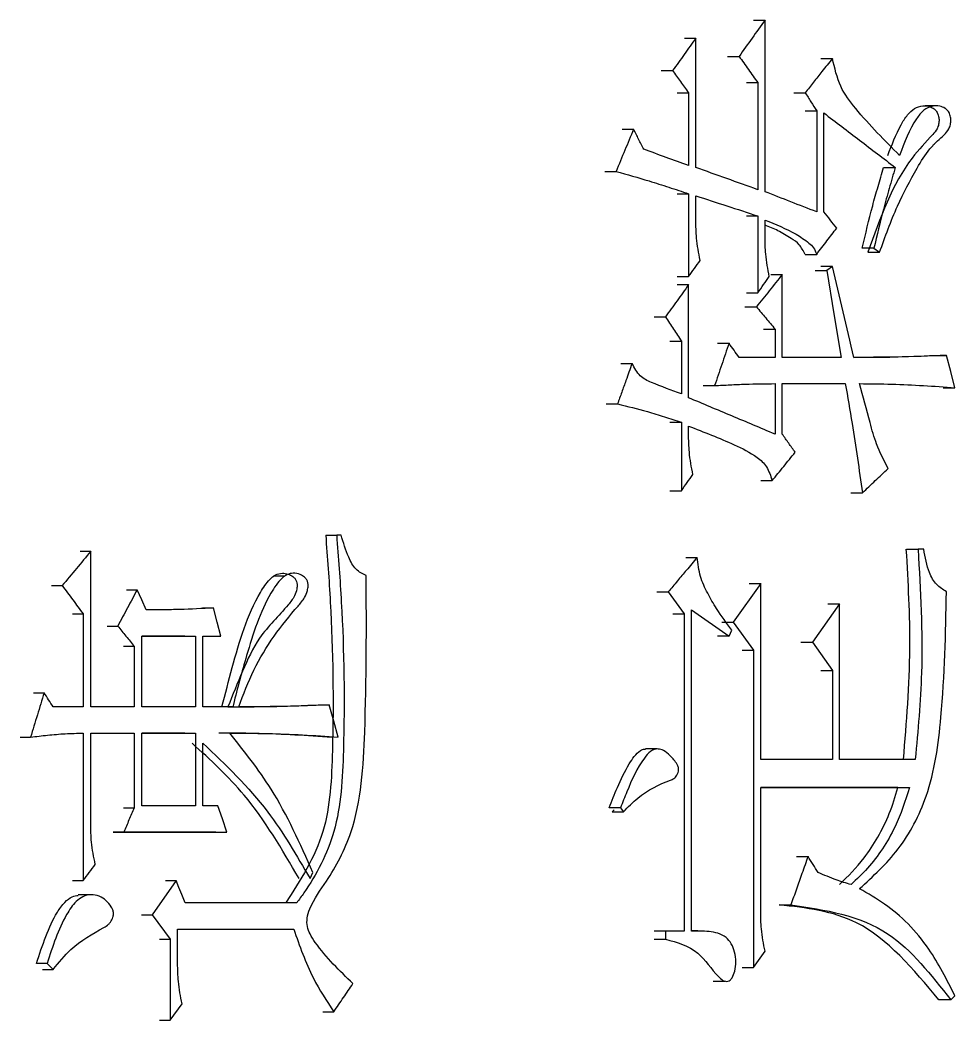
# Model space of a CAD drawing. Header units: millimetres. Extents: x 2136 to 4572, y 748 to 2471.
# Drawn here: x 3159.52 to 3164.52, y 1009.06 to 1014.41 of the extents above; entities that cross this region are included whole.
import ezdxf

# ---------------------------------------------------------------- set-up
doc = ezdxf.new("R2010")
doc.units = ezdxf.units.MM

msp = doc.modelspace()

# ---------------------------------------------------------------- linework, layer by layer
at = {"color": 7, "linetype": 'Continuous', "lineweight": 25}
for p, q in [((3163.4442, 1014.4131), (3163.5057, 1014.4131)), ((3163.5057, 1013.4937), (3163.5057, 1014.4131)), ((3163.0743, 1014.3158), (3163.1353, 1014.3158)), ((3163.1353, 1013.6235), (3163.1353, 1014.3158)), ((3163.3057, 1014.2184), (3163.367, 1014.2184)), ((3163.8047, 1014.2077), (3163.8667, 1014.2077)), ((3162.9507, 1014.1427), (3163.0114, 1014.1427)), ((3163.4058, 1014.0778), (3163.4672, 1014.0778)), ((3163.4672, 1014.0778), (3163.4672, 1013.5045)), ((3163.0357, 1014.0237), (3163.0966, 1014.0237)), ((3163.0966, 1014.0237), (3163.0966, 1013.6343)), ((3163.6592, 1014.0237), (3163.7209, 1014.0237)), ((3164.4258, 1013.9532), (3164.3628, 1013.9532)), ((3163.7205, 1013.9264), (3163.7823, 1013.9264)), ((3163.7823, 1013.9264), (3163.7823, 1013.3855)), ((3163.8206, 1013.3855), (3163.8206, 1013.9155)), ((3162.7415, 1013.829), (3162.802, 1013.829)), ((3162.6484, 1013.6018), (3162.7087, 1013.6018)), ((3164.1406, 1013.6235), (3164.203, 1013.6235)), ((3163.0966, 1013.4828), (3163.0966, 1013.0393)), ((3163.1353, 1013.3422), (3163.1353, 1013.472)), ((3163.4058, 1013.3639), (3163.4672, 1013.3639)), ((3163.4672, 1013.3639), (3163.4672, 1012.9528)), ((3163.5057, 1013.2557), (3163.5057, 1013.3422)), ((3163.7201, 1013.1583), (3163.7823, 1013.1583)), ((3164.0885, 1013.1908), (3164.0262, 1013.1908)), ((3164.0885, 1013.1908), (3164.119, 1013.1691)), ((3163.8666, 1013.0934), (3163.8047, 1013.0934)), ((3163.8666, 1013.0934), (3163.836, 1013.0718)), ((3163.5364, 1013.0502), (3163.598, 1013.0502)), ((3163.598, 1012.6066), (3163.598, 1013.0502)), ((3163.7741, 1013.0718), (3163.836, 1013.0718)), ((3163.0357, 1012.9961), (3163.0966, 1012.9961)), ((3163.0966, 1012.3903), (3163.0966, 1012.9961)), ((3163.4058, 1012.9528), (3163.4672, 1012.9528)), ((3163.3981, 1012.8771), (3163.4595, 1012.8771)), ((3162.912, 1012.823), (3162.9727, 1012.823)), ((3163.498, 1012.7581), (3163.5595, 1012.7581)), ((3163.5595, 1012.7581), (3163.5595, 1012.6066)), ((3162.9971, 1012.6932), (3163.0579, 1012.6932)), ((3163.0579, 1012.6932), (3163.0579, 1012.4119)), ((3163.2518, 1012.6824), (3163.313, 1012.6824)), ((3163.5595, 1012.6066), (3163.367, 1012.6066)), ((3163.9126, 1012.6066), (3163.598, 1012.6066)), ((3164.414, 1012.6175), (3164.4771, 1012.6175)), ((3162.7338, 1012.5743), (3162.7943, 1012.5743)), ((3163.1747, 1012.4552), (3163.2358, 1012.4552)), ((3163.5595, 1012.466), (3163.5595, 1012.1956)), ((3163.598, 1012.466), (3163.9356, 1012.466)), ((3163.598, 1012.1956), (3163.598, 1012.466)), ((3163.8735, 1012.466), (3163.9356, 1012.466)), ((3164.4598, 1012.4444), (3164.5226, 1012.4444)), ((3162.6561, 1012.3578), (3162.7165, 1012.3578)), ((3162.9971, 1012.2605), (3163.0579, 1012.2605)), ((3163.0579, 1012.2605), (3163.0579, 1011.8927)), ((3163.0966, 1012.1956), (3163.0966, 1012.2389)), ((3163.4826, 1011.9467), (3163.5441, 1011.9467)), ((3162.9971, 1011.8927), (3163.0579, 1011.8927)), ((3163.9652, 1011.8819), (3164.0274, 1011.8819)), ((3161.1545, 1011.6547), (3161.213, 1011.6547)), ((3161.2367, 1011.6547), (3161.213, 1011.6547)), ((3159.8397, 1011.5682), (3159.8966, 1011.5682)), ((3159.8966, 1010.7352), (3159.8966, 1011.5682)), ((3163.0821, 1011.5358), (3163.1431, 1011.5358)), ((3164.2623, 1011.579), (3164.3249, 1011.579)), ((3164.3554, 1011.579), (3164.3249, 1011.579)), ((3160.9337, 1011.4343), (3160.8751, 1011.4343)), ((3159.687, 1011.3843), (3159.7437, 1011.3843)), ((3163.4826, 1011.3951), (3163.3361, 1011.1896)), ((3163.4212, 1011.3951), (3163.4826, 1011.3951)), ((3163.4826, 1010.454), (3163.4826, 1011.3951)), ((3160.0882, 1011.3626), (3160.1454, 1011.3626)), ((3162.9275, 1011.3518), (3162.9882, 1011.3518)), ((3162.9882, 1011.3518), (3163.0734, 1011.2328)), ((3163.9049, 1011.2869), (3163.7593, 1011.0814)), ((3163.8429, 1011.2869), (3163.9049, 1011.2869)), ((3163.9049, 1010.454), (3163.9049, 1011.2869)), ((3159.8564, 1011.2328), (3159.8564, 1010.7352)), ((3160.4956, 1011.2653), (3160.5533, 1011.2653)), ((3163.0125, 1011.2328), (3163.0734, 1011.2328)), ((3163.0734, 1011.2328), (3163.0734, 1009.5345)), ((3163.1121, 1011.2545), (3163.313, 1011.1139)), ((3163.1121, 1009.5345), (3163.1121, 1011.2545)), ((3159.9841, 1011.1679), (3160.0411, 1011.1679)), ((3163.2749, 1011.1896), (3163.3361, 1011.1896)), ((3163.3361, 1011.1896), (3163.4441, 1011.0381)), ((3160.1694, 1010.7352), (3160.1694, 1011.1138)), ((3160.1694, 1011.1138), (3160.4575, 1011.1138)), ((3160.3996, 1011.1138), (3160.1694, 1011.1138)), ((3160.3999, 1011.1138), (3160.4575, 1011.1138)), ((3160.4575, 1011.1138), (3160.4575, 1010.7352)), ((3160.4974, 1011.1138), (3160.5931, 1011.1138)), ((3160.4974, 1010.7352), (3160.4974, 1011.1138)), ((3160.5354, 1011.1138), (3160.5931, 1011.1138)), ((3163.313, 1011.1139), (3163.2518, 1011.1139)), ((3163.313, 1011.1139), (3163.3284, 1011.1463)), ((3160.0722, 1011.0597), (3160.1294, 1011.0597)), ((3160.1294, 1011.0597), (3160.1294, 1010.7352)), ((3163.6975, 1011.0814), (3163.7593, 1011.0814)), ((3163.7593, 1011.0814), (3163.8666, 1010.93)), ((3163.3827, 1011.0381), (3163.4441, 1011.0381)), ((3163.4441, 1011.0381), (3163.4441, 1009.3398)), ((3163.8047, 1010.93), (3163.8666, 1010.93)), ((3163.8666, 1010.93), (3163.8666, 1010.454)), ((3159.5905, 1010.8109), (3159.6471, 1010.8109)), ((3159.8564, 1010.7352), (3159.6954, 1010.7352)), ((3160.1294, 1010.7352), (3159.8966, 1010.7352)), ((3160.4575, 1010.7352), (3160.1694, 1010.7352)), ((3160.6569, 1010.7352), (3160.4974, 1010.7352)), ((3161.115, 1010.7461), (3161.1734, 1010.7461)), ((3159.518, 1010.573), (3159.5745, 1010.573)), ((3159.8564, 1010.5946), (3159.8564, 1009.8049)), ((3159.8966, 1010.5946), (3160.1294, 1010.5946)), ((3159.8966, 1010.1078), (3159.8966, 1010.5946)), ((3160.0722, 1010.5946), (3160.1294, 1010.5946)), ((3160.1294, 1010.5946), (3160.1294, 1010.1944)), ((3160.1694, 1010.2052), (3160.1694, 1010.5946)), ((3160.1694, 1010.5946), (3160.4575, 1010.5946)), ((3160.3996, 1010.5946), (3160.1694, 1010.5946)), ((3160.3999, 1010.5946), (3160.4575, 1010.5946)), ((3160.4575, 1010.5946), (3160.4575, 1010.2052)), ((3161.1891, 1010.573), (3161.1624, 1010.573)), ((3160.4974, 1010.2052), (3160.4974, 1010.5404)), ((3162.9276, 1010.5099), (3162.8665, 1010.5099)), ((3163.8666, 1010.454), (3163.4826, 1010.454)), ((3164.3097, 1010.454), (3163.9049, 1010.454)), ((3163.4826, 1009.6427), (3163.4826, 1010.3026)), ((3163.4826, 1010.3026), (3164.2792, 1010.3026)), ((3164.2164, 1010.3026), (3163.4826, 1010.3026)), ((3164.2167, 1010.3026), (3164.2792, 1010.3026)), ((3160.4575, 1010.2052), (3160.1694, 1010.2052)), ((3160.5772, 1010.2052), (3160.4974, 1010.2052)), ((3162.6979, 1010.1836), (3162.6868, 1010.1728)), ((3160.567, 1010.0646), (3160.0159, 1010.0646)), ((3160.0161, 1010.0646), (3160.0732, 1010.0646)), ((3160.0732, 1010.0646), (3160.625, 1010.0646)), ((3160.5673, 1010.0646), (3160.625, 1010.0646)), ((3163.6745, 1009.9348), (3163.7363, 1009.9348)), ((3159.7996, 1009.8049), (3159.8564, 1009.8049)), ((3160.3536, 1009.8049), (3160.2255, 1009.621)), ((3160.2961, 1009.8049), (3160.3536, 1009.8049)), ((3159.8869, 1009.7282), (3159.8297, 1009.7282)), ((3160.999, 1009.686), (3160.4015, 1009.6859)), ((3163.5821, 1009.6751), (3163.6441, 1009.6751)), ((3160.1682, 1009.621), (3160.2255, 1009.621)), ((3160.2255, 1009.621), (3160.3216, 1009.4912)), ((3160.3616, 1009.5453), (3160.9831, 1009.5453)), ((3160.3616, 1009.3614), (3160.3616, 1009.5453)), ((3160.3616, 1009.5453), (3160.9246, 1009.5453)), ((3160.9246, 1009.5453), (3160.9831, 1009.5453)), ((3162.9727, 1009.5345), (3162.912, 1009.5345)), ((3162.9727, 1009.5345), (3162.9727, 1009.4913)), ((3163.0734, 1009.5345), (3162.9727, 1009.5345)), ((3163.1466, 1009.5357), (3163.1121, 1009.5357)), ((3160.2642, 1009.4912), (3160.3216, 1009.4912)), ((3160.3216, 1009.4912), (3160.3216, 1009.0585)), ((3162.912, 1009.4913), (3162.9727, 1009.4913)), ((3163.4441, 1009.3398), (3163.5057, 1009.4264)), ((3159.6632, 1009.3614), (3159.6066, 1009.3614)), ((3159.6632, 1009.3614), (3159.6954, 1009.329)), ((3159.6386, 1009.3289), (3159.6954, 1009.3289)), ((3163.3827, 1009.3398), (3163.4441, 1009.3398)), ((3163.2283, 1009.2668), (3163.2898, 1009.2668)), ((3164.4998, 1009.1667), (3164.5226, 1009.1884)), ((3160.3216, 1009.0585), (3160.3855, 1009.1451)), ((3164.4998, 1009.1667), (3164.4367, 1009.1667)), ((3161.1387, 1009.1018), (3161.1972, 1009.1018))]:
    msp.add_line(p, q, dxfattribs=at)
at = {"color": 7, "linetype": 'Continuous', "lineweight": 25, "flags": 128}
for points in [[(3163.0357, 1013.4828), (3163.0528, 1013.4828), (3163.0702, 1013.4828), (3163.0966, 1013.4828)], [(3164.0567, 1013.1691), (3164.0721, 1013.1691), (3164.0877, 1013.1691), (3164.1034, 1013.1691), (3164.119, 1013.1691)], [(3163.0357, 1013.0393), (3163.0508, 1013.0393), (3163.0663, 1013.0393), (3163.0966, 1013.0393)], [(3163.836, 1013.0718), (3163.8743, 1012.8392), (3163.9126, 1012.6066)], [(3164.5226, 1012.4444), (3164.4999, 1012.5309), (3164.4771, 1012.6175)], [(3160.1935, 1011.2545), (3160.1694, 1011.3085), (3160.1454, 1011.3626)], [(3159.7995, 1011.2328), (3159.8278, 1011.2328), (3159.8564, 1011.2328)], [(3160.5931, 1011.1138), (3160.5732, 1011.1896), (3160.5533, 1011.2653)], [(3161.2209, 1010.573), (3161.1972, 1010.6595), (3161.1734, 1010.7461)], [(3160.625, 1010.0646), (3160.6011, 1010.1349), (3160.5772, 1010.2052)], [(3160.0722, 1010.1944), (3160.0863, 1010.1944), (3160.1007, 1010.1944), (3160.1294, 1010.1944)], [(3162.7321, 1010.1944), (3162.7108, 1010.1944), (3162.691, 1010.1944), (3162.6717, 1010.1944)], [(3162.6868, 1010.1728), (3162.7081, 1010.1728), (3162.7278, 1010.1728), (3162.7476, 1010.1728)], [(3162.7321, 1010.1944), (3162.7367, 1010.1879), (3162.7414, 1010.1814), (3162.7476, 1010.1728)], [(3161.0703, 1009.8157), (3161.0783, 1009.8319), (3161.0862, 1009.8481)], [(3160.4015, 1009.6859), (3160.3835, 1009.7308), (3160.3685, 1009.7679), (3160.3536, 1009.8049)], [(3160.2642, 1009.0585), (3160.2783, 1009.0585), (3160.2927, 1009.0585), (3160.3216, 1009.0585)]]:
    msp.add_lwpolyline(points, dxfattribs=at)
at = {"color": 7, "linetype": 'Continuous', "lineweight": 25}
for points, knots in [([(3163.5057, 1014.4131), (3163.4826, 1014.3807), (3163.4364, 1014.3158), (3163.3901, 1014.2509), (3163.367, 1014.2184)], [0, 0, 0, 0, 0.5, 1, 1, 1, 1]), ([(3163.1353, 1014.3158), (3163.1147, 1014.2869), (3163.0734, 1014.2292), (3163.0321, 1014.1715), (3163.0114, 1014.1427)], [0, 0, 0, 0, 0.5, 1, 1, 1, 1]), ([(3163.367, 1014.2184), (3163.3837, 1014.195), (3163.4171, 1014.1481), (3163.4505, 1014.1012), (3163.4672, 1014.0778)], [0, 0, 0, 0, 0.499999, 1, 1, 1, 1]), ([(3163.8666, 1014.2076), (3163.8479, 1014.184), (3163.8143, 1014.1415), (3163.7657, 1014.0802), (3163.7358, 1014.0425), (3163.7209, 1014.0237)], [0, 0, 0, 0, 0.386049, 0.693024, 1, 1, 1, 1]), ([(3164.2259, 1013.6884), (3164.1459, 1013.7684), (3164.0342, 1013.8804), (3163.9022, 1014.0528), (3163.8786, 1014.1556), (3163.8667, 1014.2076)], [0, 0, 0, 0, 0.5534418, 0.7739919, 1, 1, 1, 1]), ([(3163.0114, 1014.1427), (3163.0256, 1014.1229), (3163.054, 1014.0832), (3163.0824, 1014.0435), (3163.0966, 1014.0237)], [0, 0, 0, 0, 0.499998, 1, 1, 1, 1]), ([(3163.7209, 1014.0237), (3163.7312, 1014.0075), (3163.7516, 1013.975), (3163.7721, 1013.9426), (3163.7823, 1013.9264)], [0, 0, 0, 0, 0.5, 1, 1, 1, 1]), ([(3164.1631, 1013.6884), (3164.1846, 1013.7442), (3164.2143, 1013.8213), (3164.2652, 1013.9042), (3164.3049, 1013.9425), (3164.3486, 1013.9558), (3164.3849, 1013.9519), (3164.41, 1013.9395), (3164.4252, 1013.9236), (3164.4343, 1013.9032), (3164.4382, 1013.8794), (3164.4362, 1013.854), (3164.4256, 1013.8252), (3164.375, 1013.7672), (3164.2081, 1013.5953), (3164.1217, 1013.3525), (3164.0564, 1013.1691)], [0, 0, 0, 0, 0.133375, 0.183984, 0.225671, 0.267689, 0.304898, 0.324823, 0.34135, 0.357907, 0.374433, 0.39274, 0.411726, 0.44145, 0.578087, 1, 1, 1, 1]), ([(3164.119, 1013.1691), (3164.1491, 1013.253), (3164.2057, 1013.411), (3164.302, 1013.5917), (3164.3737, 1013.7102), (3164.4263, 1013.7648), (3164.4629, 1013.7946), (3164.4876, 1013.8235), (3164.4992, 1013.8531), (3164.5014, 1013.8802), (3164.4967, 1013.9063), (3164.4857, 1013.9275), (3164.4671, 1013.9437), (3164.4374, 1013.9544), (3164.3975, 1013.9541), (3164.3521, 1013.9315), (3164.2855, 1013.8474), (3164.2518, 1013.7575), (3164.2259, 1013.6884)], [0, 0, 0, 0, 0.197358, 0.371625, 0.468384, 0.517135, 0.556849, 0.588366, 0.607485, 0.626642, 0.645535, 0.663735, 0.679959, 0.706516, 0.74747, 0.788159, 0.837188, 1, 1, 1, 1]), ([(3163.8206, 1013.9155), (3163.8845, 1013.8669), (3164.0122, 1013.7695), (3164.1394, 1013.6722), (3164.203, 1013.6235)], [0, 0, 0, 0, 0.5, 1, 1, 1, 1]), ([(3162.802, 1013.829), (3162.7865, 1013.7911), (3162.7554, 1013.7154), (3162.7243, 1013.6397), (3162.7087, 1013.6018)], [0, 0, 0, 0, 0.499999, 1, 1, 1, 1]), ([(3162.8564, 1013.7208), (3162.8473, 1013.7389), (3162.8292, 1013.7749), (3162.8111, 1013.811), (3162.802, 1013.829)], [0, 0, 0, 0, 0.499998, 1, 1, 1, 1]), ([(3163.0966, 1013.6343), (3163.0566, 1013.6487), (3162.9766, 1013.6776), (3162.8964, 1013.7064), (3162.8564, 1013.7208)], [0, 0, 0, 0, 0.499999, 1, 1, 1, 1]), ([(3162.7087, 1013.6018), (3162.7676, 1013.5855), (3162.8621, 1013.5593), (3162.9911, 1013.518), (3163.0614, 1013.4945), (3163.0966, 1013.4828)], [0, 0, 0, 0, 0.452168, 0.726066, 1, 1, 1, 1]), ([(3163.4672, 1013.5045), (3163.412, 1013.5243), (3163.3015, 1013.564), (3163.1907, 1013.6036), (3163.1353, 1013.6235)], [0, 0, 0, 0, 0.5, 1, 1, 1, 1]), ([(3164.0259, 1013.1908), (3164.044, 1013.2669), (3164.0702, 1013.3779), (3164.1105, 1013.5212), (3164.1304, 1013.5894), (3164.1403, 1013.6235)], [0, 0, 0, 0, 0.52212, 0.761035, 1, 1, 1, 1]), ([(3164.203, 1013.6235), (3164.1921, 1013.5862), (3164.1704, 1013.5117), (3164.1304, 1013.3683), (3164.1049, 1013.2605), (3164.0885, 1013.1908)], [0, 0, 0, 0, 0.260983, 0.521979, 1, 1, 1, 1]), ([(3163.1353, 1013.472), (3163.1907, 1013.454), (3163.3015, 1013.4179), (3163.412, 1013.3819), (3163.4672, 1013.3639)], [0, 0, 0, 0, 0.5, 1, 1, 1, 1]), ([(3163.7823, 1013.3855), (3163.7363, 1013.4035), (3163.6442, 1013.4396), (3163.5518, 1013.4756), (3163.5057, 1013.4937)], [0, 0, 0, 0, 0.5000003, 1, 1, 1, 1]), ([(3163.8896, 1013.299), (3163.8781, 1013.3134), (3163.8551, 1013.3422), (3163.8321, 1013.3711), (3163.8206, 1013.3855)], [0, 0, 0, 0, 0.500001, 1, 1, 1, 1]), ([(3163.1585, 1013.1259), (3163.1508, 1013.1656), (3163.137, 1013.2368), (3163.1358, 1013.3099), (3163.1353, 1013.3422)], [0, 0, 0, 0, 0.558835, 1, 1, 1, 1]), ([(3163.5057, 1013.3422), (3163.5621, 1013.3194), (3163.6436, 1013.2864), (3163.7281, 1013.2307), (3163.7677, 1013.1952), (3163.7774, 1013.1707), (3163.7823, 1013.1583)], [0, 0, 0, 0, 0.554179, 0.800397, 0.899211, 1, 1, 1, 1]), ([(3163.7201, 1013.1583), (3163.7106, 1013.1768), (3163.6918, 1013.2134), (3163.6375, 1013.2494), (3163.5773, 1013.2862), (3163.5291, 1013.3058), (3163.5057, 1013.3152)], [0, 0, 0, 0, 0.202373, 0.400807, 0.70993, 1, 1, 1, 1]), ([(3163.5288, 1013.0393), (3163.5211, 1013.0791), (3163.5074, 1013.1502), (3163.5062, 1013.2234), (3163.5057, 1013.2557)], [0, 0, 0, 0, 0.558835, 1, 1, 1, 1]), ([(3163.7823, 1013.1583), (3163.7915, 1013.1704), (3163.8099, 1013.1945), (3163.8457, 1013.2413), (3163.8722, 1013.2762), (3163.8896, 1013.299)], [0, 0, 0, 0, 0.257094, 0.514188, 1, 1, 1, 1]), ([(3163.0966, 1013.0393), (3163.1069, 1013.0538), (3163.1276, 1013.0826), (3163.1482, 1013.1114), (3163.1585, 1013.1259)], [0, 0, 0, 0, 0.5, 1, 1, 1, 1]), ([(3163.9815, 1012.6066), (3163.9623, 1012.6878), (3163.9241, 1012.85), (3163.8858, 1013.0123), (3163.8666, 1013.0934)], [0, 0, 0, 0, 0.5, 1, 1, 1, 1]), ([(3163.598, 1013.0502), (3163.5749, 1013.0213), (3163.5288, 1012.9636), (3163.4826, 1012.9059), (3163.4595, 1012.8771)], [0, 0, 0, 0, 0.5, 1, 1, 1, 1]), ([(3163.4672, 1012.9528), (3163.4775, 1012.9672), (3163.498, 1012.9961), (3163.5185, 1013.0249), (3163.5288, 1013.0393)], [0, 0, 0, 0, 0.5, 1, 1, 1, 1]), ([(3163.0966, 1012.9961), (3163.076, 1012.9672), (3163.0347, 1012.9095), (3162.9934, 1012.8518), (3162.9727, 1012.823)], [0, 0, 0, 0, 0.5, 1, 1, 1, 1]), ([(3163.4595, 1012.8771), (3163.4762, 1012.8572), (3163.5095, 1012.8176), (3163.5429, 1012.7779), (3163.5595, 1012.7581)], [0, 0, 0, 0, 0.499998, 1, 1, 1, 1]), ([(3162.9727, 1012.823), (3162.9869, 1012.8014), (3163.0153, 1012.7581), (3163.0437, 1012.7148), (3163.0579, 1012.6932)], [0, 0, 0, 0, 0.4999982, 1, 1, 1, 1]), ([(3163.313, 1012.6824), (3163.3001, 1012.6445), (3163.2744, 1012.5688), (3163.2487, 1012.4931), (3163.2358, 1012.4552)], [0, 0, 0, 0, 0.499999, 1, 1, 1, 1]), ([(3163.367, 1012.6066), (3163.358, 1012.6193), (3163.34, 1012.6445), (3163.322, 1012.6697), (3163.313, 1012.6824)], [0, 0, 0, 0, 0.5000006, 1, 1, 1, 1]), ([(3163.9814, 1012.6068), (3164.0059, 1012.6069), (3164.0756, 1012.607), (3164.22, 1012.6088), (3164.3395, 1012.6141), (3164.414, 1012.6175)], [0, 0, 0, 0, 0.169125, 0.482016, 1, 1, 1, 1]), ([(3164.4771, 1012.6175), (3164.387, 1012.6135), (3164.2947, 1012.6094), (3164.1997, 1012.6079), (3164.1926, 1012.6078), (3164.1856, 1012.6077), (3164.1786, 1012.6076), (3164.1716, 1012.6075), (3164.1645, 1012.6074), (3164.1575, 1012.6074), (3164.1505, 1012.6073), (3164.1411, 1012.6072), (3164.1317, 1012.6071), (3164.1223, 1012.6071), (3164.1153, 1012.607), (3164.1083, 1012.607), (3164.1012, 1012.6069), (3164.0942, 1012.6069), (3164.0871, 1012.6069), (3164.0801, 1012.6068), (3164.0707, 1012.6068), (3164.0613, 1012.6068), (3164.0519, 1012.6068), (3164.0449, 1012.6067), (3164.0378, 1012.6067), (3164.0308, 1012.6067), (3164.0238, 1012.6067), (3164.0167, 1012.6067), (3164.0097, 1012.6067), (3164.0026, 1012.6067), (3163.9932, 1012.6067), (3163.9862, 1012.6067), (3163.9815, 1012.6066)], [0, 0, 0, 0, 0.54643, 0.560604, 0.574777, 0.588951, 0.603124, 0.617298, 0.631471, 0.645645, 0.659818, 0.673992, 0.702339, 0.716512, 0.730686, 0.744859, 0.759033, 0.773206, 0.78738, 0.801553, 0.815726, 0.844073, 0.858247, 0.87242, 0.886594, 0.900767, 0.914941, 0.929114, 0.943288, 0.957461, 0.971635, 1, 1, 1, 1]), ([(3162.7943, 1012.5742), (3162.7832, 1012.5436), (3162.7648, 1012.4922), (3162.7389, 1012.42), (3162.724, 1012.3786), (3162.7165, 1012.3578)], [0, 0, 0, 0, 0.425233, 0.712616, 1, 1, 1, 1]), ([(3163.0579, 1012.4119), (3163.0048, 1012.4307), (3162.9306, 1012.4569), (3162.833, 1012.5018), (3162.8073, 1012.5499), (3162.7943, 1012.5742)], [0, 0, 0, 0, 0.554938, 0.774738, 1, 1, 1, 1]), ([(3163.2358, 1012.4552), (3163.2633, 1012.4568), (3163.3184, 1012.4599), (3163.4263, 1012.4644), (3163.5067, 1012.4654), (3163.5595, 1012.466)], [0, 0, 0, 0, 0.254777, 0.5095604, 1, 1, 1, 1]), ([(3163.9356, 1012.466), (3163.9477, 1012.3949), (3163.9705, 1012.2624), (3164.0006, 1012.0675), (3164.0184, 1011.9438), (3164.0274, 1011.8819)], [0, 0, 0, 0, 0.366425, 0.683185, 1, 1, 1, 1]), ([(3164.0121, 1012.466), (3164.0697, 1012.4655), (3164.1838, 1012.4646), (3164.354, 1012.4562), (3164.4664, 1012.4483), (3164.5226, 1012.4444)], [0, 0, 0, 0, 0.337206, 0.668546, 1, 1, 1, 1]), ([(3164.1647, 1012.0115), (3164.1426, 1012.0543), (3164.1029, 1012.1315), (3164.0592, 1012.2881), (3164.0305, 1012.3965), (3164.0121, 1012.466)], [0, 0, 0, 0, 0.308167, 0.555958, 1, 1, 1, 1]), ([(3162.7165, 1012.3578), (3162.7698, 1012.3444), (3162.8538, 1012.3232), (3162.9672, 1012.289), (3163.0277, 1012.27), (3163.0579, 1012.2605)], [0, 0, 0, 0, 0.465077, 0.732515, 1, 1, 1, 1]), ([(3163.5595, 1012.1956), (3163.4826, 1012.228), (3163.3286, 1012.2929), (3163.1739, 1012.3578), (3163.0966, 1012.3903)], [0, 0, 0, 0, 0.5, 1, 1, 1, 1]), ([(3163.0966, 1012.2389), (3163.1786, 1012.2069), (3163.3036, 1012.1582), (3163.4446, 1012.0901), (3163.5189, 1012.0243), (3163.5356, 1011.9729), (3163.5441, 1011.9468)], [0, 0, 0, 0, 0.493627, 0.751972, 0.874128, 1, 1, 1, 1]), ([(3163.1198, 1011.9792), (3163.1121, 1012.019), (3163.0984, 1012.0901), (3163.0972, 1012.1633), (3163.0966, 1012.1956)], [0, 0, 0, 0, 0.558835, 1, 1, 1, 1]), ([(3163.6672, 1012.0982), (3163.6556, 1012.1145), (3163.6326, 1012.1469), (3163.6095, 1012.1794), (3163.598, 1012.1956)], [0, 0, 0, 0, 0.500002, 1, 1, 1, 1]), ([(3163.5441, 1011.9468), (3163.5647, 1011.972), (3163.6057, 1012.0225), (3163.6467, 1012.073), (3163.6672, 1012.0982)], [0, 0, 0, 0, 0.5, 1, 1, 1, 1]), ([(3163.0579, 1011.8927), (3163.0682, 1011.9071), (3163.0889, 1011.936), (3163.1095, 1011.9648), (3163.1198, 1011.9792)], [0, 0, 0, 0, 0.5, 1, 1, 1, 1]), ([(3164.0274, 1011.8819), (3164.0503, 1011.9035), (3164.096, 1011.9467), (3164.1418, 1011.9899), (3164.1647, 1012.0115)], [0, 0, 0, 0, 0.5, 1, 1, 1, 1]), ([(3161.1542, 1011.6547), (3161.1633, 1011.5349), (3161.1924, 1011.1511), (3161.1987, 1010.6261), (3161.1724, 1010.0457), (3161.0187, 1009.807), (3160.9406, 1009.6858)], [0, 0, 0, 0, 0.176057, 0.564128, 0.778612, 1, 1, 1, 1]), ([(3161.213, 1011.6547), (3161.2221, 1011.535), (3161.2511, 1011.1514), (3161.2586, 1010.6238), (3161.2303, 1010.0744), (3161.0938, 1009.8163), (3161.0121, 1009.7035), (3160.9992, 1009.6858)], [0, 0, 0, 0, 0.1759592, 0.5638001, 0.7780246, 0.9650465, 1, 1, 1, 1]), ([(3161.3712, 1011.4384), (3161.3517, 1011.4477), (3161.3116, 1011.4667), (3161.2686, 1011.5502), (3161.2489, 1011.6148), (3161.2367, 1011.6547)], [0, 0, 0, 0, 0.266463, 0.547608, 1, 1, 1, 1]), ([(3159.8966, 1011.5682), (3159.8711, 1011.5375), (3159.8202, 1011.4762), (3159.7692, 1011.4149), (3159.7437, 1011.3843)], [0, 0, 0, 0, 0.5, 1, 1, 1, 1]), ([(3163.143, 1011.5357), (3163.1237, 1011.5127), (3163.0882, 1011.4705), (3163.0366, 1011.4092), (3163.0043, 1011.371), (3162.9882, 1011.3518)], [0, 0, 0, 0, 0.375947, 0.687973, 1, 1, 1, 1]), ([(3163.3284, 1011.1463), (3163.3002, 1011.1839), (3163.2536, 1011.246), (3163.1979, 1011.3426), (3163.1554, 1011.4322), (3163.1472, 1011.5011), (3163.1431, 1011.5357)], [0, 0, 0, 0, 0.3348362, 0.5537451, 0.7753729, 1, 1, 1, 1]), ([(3164.2469, 1010.454), (3164.2632, 1010.6524), (3164.2941, 1011.0269), (3164.2723, 1011.4024), (3164.2621, 1011.579)], [0, 0, 0, 0, 0.529593, 1, 1, 1, 1]), ([(3164.3249, 1011.579), (3164.3376, 1011.3585), (3164.3592, 1010.9825), (3164.3242, 1010.6086), (3164.3097, 1010.454)], [0, 0, 0, 0, 0.586461, 1, 1, 1, 1]), ([(3164.4771, 1011.3518), (3164.4586, 1011.363), (3164.4209, 1011.3857), (3164.3748, 1011.4667), (3164.3628, 1011.5361), (3164.3554, 1011.579)], [0, 0, 0, 0, 0.268929, 0.548046, 1, 1, 1, 1]), ([(3160.5988, 1010.7352), (3160.6169, 1010.8052), (3160.6714, 1011.0157), (3160.7427, 1011.2583), (3160.8438, 1011.4093), (3160.8854, 1011.4442), (3160.9205, 1011.4532), (3160.9525, 1011.4477), (3160.976, 1011.4362), (3160.9911, 1011.4217), (3160.999, 1011.4069), (3161.0023, 1011.3882), (3160.9997, 1011.3609), (3160.9855, 1011.3214), (3160.9169, 1011.2334), (3160.7993, 1011.1267), (3160.707, 1010.925), (3160.6562, 1010.7988), (3160.6307, 1010.7352)], [0, 0, 0, 0, 0.123802, 0.372539, 0.424822, 0.44993, 0.475305, 0.497162, 0.516131, 0.527231, 0.536277, 0.545322, 0.558814, 0.581819, 0.616602, 0.762394, 0.880401, 1, 1, 1, 1]), ([(3160.6888, 1010.7352), (3160.7142, 1010.8022), (3160.7913, 1011.0054), (3160.9279, 1011.1879), (3161.0396, 1011.3131), (3161.0558, 1011.3522), (3161.0608, 1011.3805), (3161.0594, 1011.4005), (3161.053, 1011.4171), (3161.0394, 1011.4328), (3161.0147, 1011.4469), (3160.9822, 1011.4534), (3160.9479, 1011.4455), (3160.9038, 1011.413), (3160.8134, 1011.2766), (3160.7371, 1011.04), (3160.6809, 1010.8317), (3160.658, 1010.7395), (3160.6569, 1010.7352)], [0, 0, 0, 0, 0.124011, 0.376469, 0.411268, 0.435219, 0.449017, 0.459493, 0.468415, 0.479424, 0.497392, 0.52431, 0.5464, 0.568413, 0.629489, 0.83774, 0.992414, 1, 1, 1, 1]), ([(3161.3001, 1009.2533), (3161.2289, 1009.322), (3161.1457, 1009.4025), (3161.071, 1009.5143), (3161.0539, 1009.5586), (3161.0531, 1009.607), (3161.0816, 1009.6957), (3161.184, 1009.829), (3161.3381, 1010.1248), (3161.374, 1010.703), (3161.3723, 1011.1609), (3161.3712, 1011.4384)], [0, 0, 0, 0, 0.138481, 0.162101, 0.180201, 0.198515, 0.22064, 0.297298, 0.425038, 0.651637, 1, 1, 1, 1]), ([(3159.7437, 1011.3843), (3159.7625, 1011.359), (3159.8001, 1011.3085), (3159.8376, 1011.2581), (3159.8564, 1011.2328)], [0, 0, 0, 0, 0.499999, 1, 1, 1, 1]), ([(3160.1454, 1011.3626), (3160.128, 1011.3302), (3160.0933, 1011.2653), (3160.0585, 1011.2004), (3160.0411, 1011.1679)], [0, 0, 0, 0, 0.499999, 1, 1, 1, 1]), ([(3164.012, 1009.7618), (3164.0841, 1009.8278), (3164.2291, 1009.9606), (3164.3983, 1010.2758), (3164.4653, 1010.7598), (3164.4726, 1011.128), (3164.4771, 1011.3518)], [0, 0, 0, 0, 0.1896226, 0.3813011, 0.6238123, 1, 1, 1, 1]), ([(3160.5533, 1011.2653), (3160.4934, 1011.2618), (3160.4036, 1011.2567), (3160.2835, 1011.255), (3160.2235, 1011.2546), (3160.1935, 1011.2545)], [0, 0, 0, 0, 0.500395, 0.750186, 1, 1, 1, 1]), ([(3160.0411, 1011.1679), (3160.0558, 1011.1499), (3160.0853, 1011.1138), (3160.1147, 1011.0778), (3160.1294, 1011.0597)], [0, 0, 0, 0, 0.499998, 1, 1, 1, 1]), ([(3159.6471, 1010.8109), (3159.635, 1010.7713), (3159.6108, 1010.692), (3159.5866, 1010.6126), (3159.5745, 1010.573)], [0, 0, 0, 0, 0.499999, 1, 1, 1, 1]), ([(3159.6954, 1010.7352), (3159.6873, 1010.7478), (3159.6712, 1010.7731), (3159.6551, 1010.7983), (3159.6471, 1010.8109)], [0, 0, 0, 0, 0.500001, 1, 1, 1, 1]), ([(3160.6307, 1010.7352), (3160.6932, 1010.7356), (3160.8053, 1010.7362), (3160.9666, 1010.7392), (3161.0653, 1010.7438), (3161.1146, 1010.7461)], [0, 0, 0, 0, 0.386613, 0.693273, 1, 1, 1, 1]), ([(3161.1734, 1010.7461), (3161.1112, 1010.7433), (3160.9995, 1010.7384), (3160.8379, 1010.7359), (3160.7385, 1010.7355), (3160.6888, 1010.7352)], [0, 0, 0, 0, 0.386127, 0.69305, 1, 1, 1, 1]), ([(3159.5745, 1010.573), (3159.6047, 1010.5767), (3159.6666, 1010.5843), (3159.7606, 1010.5925), (3159.8244, 1010.5939), (3159.8564, 1010.5946)], [0, 0, 0, 0, 0.321619, 0.660532, 1, 1, 1, 1]), ([(3161.1621, 1010.573), (3161.096, 1010.5776), (3160.9668, 1010.5867), (3160.7737, 1010.5938), (3160.6465, 1010.5943), (3160.5829, 1010.5946)], [0, 0, 0, 0, 0.343426, 0.671619, 1, 1, 1, 1]), ([(3160.6409, 1010.5946), (3160.7075, 1010.5943), (3160.8377, 1010.5938), (3161.0311, 1010.5863), (3161.1576, 1010.5774), (3161.2209, 1010.573)], [0, 0, 0, 0, 0.34298, 0.671401, 1, 1, 1, 1]), ([(3161.0862, 1009.8481), (3161.0173, 1010.0023), (3160.8953, 1010.2753), (3160.7181, 1010.4977), (3160.6409, 1010.5945)], [0, 0, 0, 0, 0.5644875, 1, 1, 1, 1]), ([(3161.0117, 1009.8157), (3160.9204, 1009.9724), (3160.7589, 1010.2493), (3160.5362, 1010.4522), (3160.4395, 1010.5404)], [0, 0, 0, 0, 0.565567, 1, 1, 1, 1]), ([(3160.4974, 1010.5404), (3160.6189, 1010.4245), (3160.8382, 1010.2156), (3160.9988, 1009.939), (3161.0703, 1009.8157)], [0, 0, 0, 0, 0.554384, 1, 1, 1, 1]), ([(3162.6713, 1010.1944), (3162.6856, 1010.2309), (3162.7176, 1010.3124), (3162.7624, 1010.4049), (3162.805, 1010.4709), (3162.8326, 1010.4989), (3162.8552, 1010.5104), (3162.8645, 1010.5093), (3162.8661, 1010.5091)], [0, 0, 0, 0, 0.2969306, 0.6611888, 0.7869911, 0.9138322, 0.9854391, 1, 1, 1, 1]), ([(3162.7476, 1010.1728), (3162.7726, 1010.1987), (3162.8472, 1010.2758), (3162.9447, 1010.3225), (3163.0191, 1010.3507), (3163.0333, 1010.3662), (3163.0412, 1010.3824), (3163.0439, 1010.3969), (3163.0421, 1010.4123), (3163.0291, 1010.4407), (3163.0016, 1010.4721), (3162.9675, 1010.5013), (3162.937, 1010.5111), (3162.9129, 1010.509), (3162.8862, 1010.4932), (3162.8283, 1010.4239), (3162.78, 1010.316), (3162.7433, 1010.223), (3162.7321, 1010.1944)], [0, 0, 0, 0, 0.115812, 0.344661, 0.368828, 0.393191, 0.409898, 0.422378, 0.434924, 0.453159, 0.514674, 0.56658, 0.599651, 0.625811, 0.651928, 0.703899, 0.908913, 1, 1, 1, 1]), ([(3163.9038, 1009.7833), (3163.9499, 1009.8285), (3164.0264, 1009.9034), (3164.1117, 1010.0374), (3164.1752, 1010.1621), (3164.2026, 1010.2556), (3164.2164, 1010.3026)], [0, 0, 0, 0, 0.332937, 0.552321, 0.774679, 1, 1, 1, 1]), ([(3164.2792, 1010.3026), (3164.2562, 1010.231), (3164.2184, 1010.1139), (3164.1358, 1009.974), (3164.057, 1009.8689), (3163.9963, 1009.8117), (3163.9662, 1009.7833)], [0, 0, 0, 0, 0.3463703, 0.567178, 0.7849776, 1, 1, 1, 1]), ([(3159.9207, 1009.8915), (3159.9127, 1009.9312), (3159.8984, 1010.0024), (3159.8971, 1010.0755), (3159.8966, 1010.1078)], [0, 0, 0, 0, 0.5588348, 1, 1, 1, 1]), ([(3163.7363, 1009.9348), (3163.7254, 1009.9041), (3163.7046, 1009.8455), (3163.6739, 1009.7589), (3163.654, 1009.7031), (3163.6441, 1009.6751)], [0, 0, 0, 0, 0.354383, 0.677192, 1, 1, 1, 1]), ([(3163.79, 1009.8482), (3163.781, 1009.8627), (3163.7631, 1009.8915), (3163.7452, 1009.9203), (3163.7363, 1009.9348)], [0, 0, 0, 0, 0.499998, 1, 1, 1, 1]), ([(3159.8564, 1009.8049), (3159.8671, 1009.8194), (3159.8885, 1009.8482), (3159.91, 1009.8771), (3159.9207, 1009.8915)], [0, 0, 0, 0, 0.4999996, 1, 1, 1, 1]), ([(3163.9662, 1009.7833), (3163.9398, 1009.7914), (3163.8969, 1009.8045), (3163.8386, 1009.8279), (3163.8062, 1009.8415), (3163.79, 1009.8482)], [0, 0, 0, 0, 0.443144, 0.721519, 1, 1, 1, 1]), ([(3159.6064, 1009.3614), (3159.6221, 1009.4101), (3159.6529, 1009.505), (3159.7027, 1009.6172), (3159.7533, 1009.6868), (3159.7924, 1009.7206), (3159.819, 1009.7243), (3159.8298, 1009.7258)], [0, 0, 0, 0, 0.330623, 0.64442, 0.796409, 0.917248, 1, 1, 1, 1]), ([(3159.6954, 1009.3289), (3159.7259, 1009.3665), (3159.804, 1009.4627), (3159.9146, 1009.5235), (3159.989, 1009.5663), (3160.0054, 1009.5856), (3160.0152, 1009.6043), (3160.0192, 1009.626), (3160.0166, 1009.6461), (3160.0042, 1009.6719), (3159.9793, 1009.7001), (3159.9424, 1009.725), (3159.8982, 1009.732), (3159.8549, 1009.7221), (3159.808, 1009.6863), (3159.7568, 1009.6113), (3159.707, 1009.4974), (3159.6779, 1009.407), (3159.6632, 1009.3614)], [0, 0, 0, 0, 0.132576, 0.339199, 0.368942, 0.383766, 0.408891, 0.423884, 0.438973, 0.459319, 0.498147, 0.542368, 0.587069, 0.63299, 0.675109, 0.75468, 0.876186, 1, 1, 1, 1]), ([(3164.5226, 1009.1884), (3164.4788, 1009.2747), (3164.4072, 1009.4159), (3164.2754, 1009.5773), (3164.1479, 1009.6815), (3164.0572, 1009.7351), (3164.012, 1009.7617)], [0, 0, 0, 0, 0.347372, 0.56793, 0.785018, 1, 1, 1, 1]), ([(3164.4367, 1009.1667), (3164.2992, 1009.3311), (3164.056, 1009.6216), (3163.7257, 1009.6589), (3163.5821, 1009.6751)], [0, 0, 0, 0, 0.565517, 1, 1, 1, 1]), ([(3163.6441, 1009.6751), (3163.8277, 1009.648), (3164.1604, 1009.599), (3164.3948, 1009.3005), (3164.4998, 1009.1667)], [0, 0, 0, 0, 0.5518947, 1, 1, 1, 1]), ([(3163.5057, 1009.4264), (3163.498, 1009.4661), (3163.4843, 1009.5373), (3163.4831, 1009.6104), (3163.4826, 1009.6427)], [0, 0, 0, 0, 0.5588348, 1, 1, 1, 1]), ([(3160.9831, 1009.5453), (3161.0147, 1009.4554), (3161.0708, 1009.296), (3161.1588, 1009.1608), (3161.1972, 1009.1018)], [0, 0, 0, 0, 0.564088, 1, 1, 1, 1]), ([(3162.9727, 1009.4913), (3163.0346, 1009.4748), (3163.1465, 1009.4451), (3163.224, 1009.3205), (3163.2785, 1009.269), (3163.3029, 1009.2621), (3163.32, 1009.2717), (3163.3337, 1009.29), (3163.3465, 1009.3231), (3163.3513, 1009.3709), (3163.3446, 1009.4217), (3163.328, 1009.4685), (3163.2839, 1009.5185), (3163.2059, 1009.536), (3163.1433, 1009.535), (3163.1121, 1009.5345)], [0, 0, 0, 0, 0.230315, 0.416653, 0.453363, 0.487574, 0.504133, 0.522235, 0.561764, 0.612067, 0.663426, 0.714082, 0.762172, 0.881162, 1, 1, 1, 1]), ([(3160.3855, 1009.1451), (3160.3776, 1009.1848), (3160.3634, 1009.256), (3160.3621, 1009.3291), (3160.3616, 1009.3614)], [0, 0, 0, 0, 0.558835, 1, 1, 1, 1]), ([(3161.1972, 1009.1018), (3161.2059, 1009.1147), (3161.2235, 1009.1405), (3161.2578, 1009.191), (3161.2833, 1009.2286), (3161.3001, 1009.2533)], [0, 0, 0, 0, 0.255269, 0.510539, 1, 1, 1, 1])]:
    msp.add_open_spline(points, degree=3, knots=knots, dxfattribs=at)
msp.add_open_spline([(3160.1294, 1010.1944), (3160.12, 1010.1727), (3160.1013, 1010.1295), (3160.0826, 1010.0862), (3160.0732, 1010.0646)], degree=3, dxfattribs=at)

doc.saveas('drawing.dxf')
